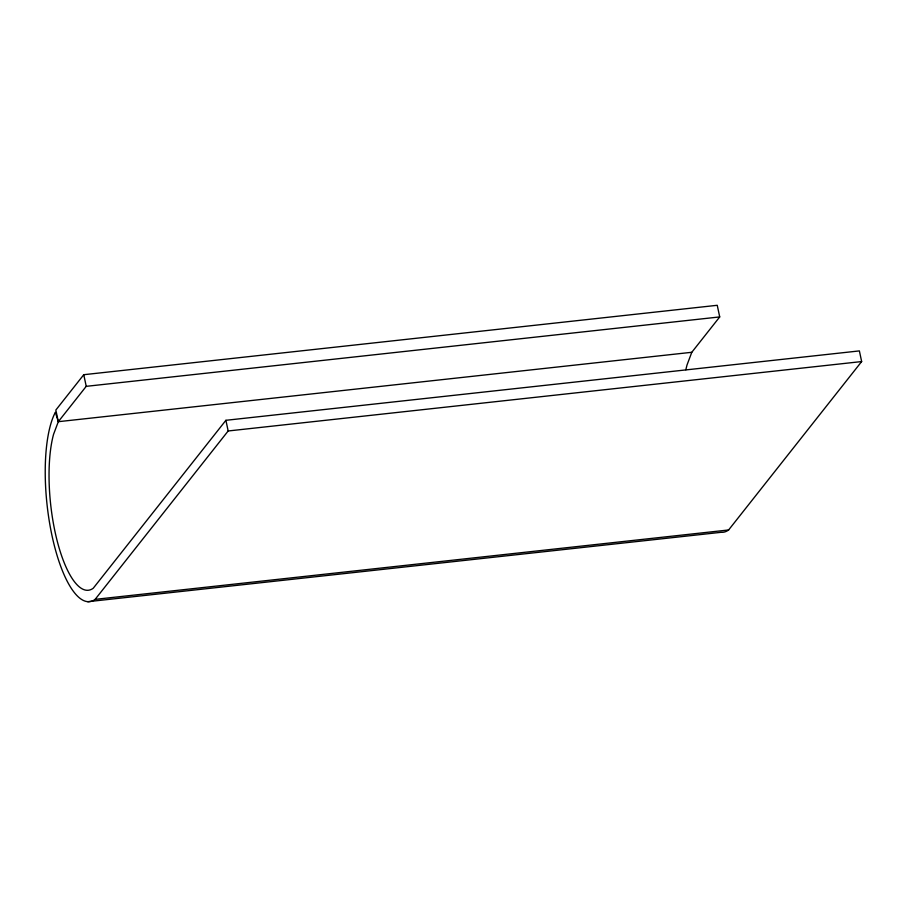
<?xml version="1.0" encoding="UTF-8"?>
<svg xmlns="http://www.w3.org/2000/svg" width="907" height="907" viewBox="0 0 907 907"><rect width="100%" height="100%" fill="white"/><g stroke="black" fill="none" stroke-linecap="round" stroke-linejoin="round"><path stroke-width="1.36" d="M719.716 316.928L691.792 352.29L58.309 421.687L55.837 410.055L83.761 374.704L717.244 305.296L719.716 316.928L86.233 386.337L58.309 421.687L53.558 434.328A89.226 28.094 83.7 0 0 57.277 541.298A89.226 28.094 83.7 0 0 93.251 588.235L225.9 420.304L859.383 350.907L861.65 361.564L728.616 529.971A100.7 31.7 83.7 0 1 721.235 532.296L87.752 601.704M691.792 352.29L687.041 364.92A89.226 28.094 83.7 0 0 685.862 369.773M58.309 421.687L55.372 412.288A100.7 31.7 83.7 0 0 51.937 535.345A100.7 31.7 83.7 0 0 95.133 599.368L228.167 430.972L861.65 361.564M95.133 599.368L728.616 529.971M225.9 420.304L228.167 430.972M83.761 374.704L86.233 386.337"/></g></svg>
